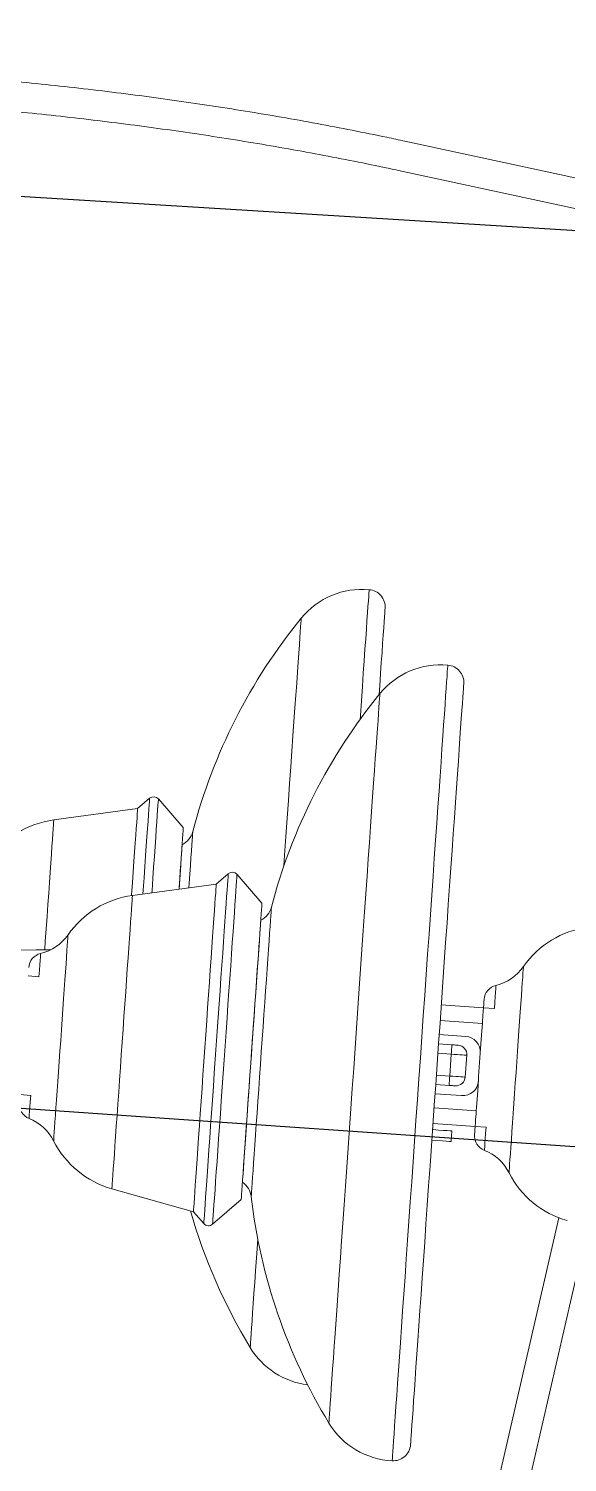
# Model space of a CAD drawing. Header units: millimetres. Extents: x 1587714 to 3094800, y -694377 to -413614.
# Drawn here: x 2257108.1 to 2257280.4, y -549877.1 to -549418.6 of the extents above; entities that cross this region are included whole.
import ezdxf

# ---------------------------------------------------------------- set-up
doc = ezdxf.new("R2010")
doc.units = ezdxf.units.MM

# ---------------------------------------------------------------- blocks, each defined once
blk = doc.blocks.new('poste RT1 vista lateral')
at = {"color": 7, "linetype": 'Continuous', "lineweight": 15}
for p, q in [((1019.5044, 9252.4362), (840.7318, 9290.9884)), ((838.708, 9281.6041), (1017.0414, 9243.1464)), ((755.2312, 9077.5359), (728.4181, 9073.9186)), ((759.0584, 9080.8623), (755.2312, 9077.5359)), ((769.8459, 9071.502), (761.8799, 9080.6649)), ((784.2155, 9056.7267), (780.3883, 9053.4003)), ((795.003, 9047.3654), (787.0371, 9056.5293)), ((780.3883, 9053.4003), (753.5752, 9049.783)), ((723.6772, 9023.8087), (720.1945, 9024.0519)), ((852.3521, 9014.8108), (865.8388, 9013.8676)), ((869.3215, 9013.6244), (865.8388, 9013.8676)), ((865.4901, 9008.8799), (865.325, 9006.5186)), ((851.6877, 9005.3093), (860.1866, 9004.7152)), ((851.4785, 9002.3167), (855.7377, 9002.0192)), ((855.5284, 8999.0256), (855.0401, 8992.0428)), ((860.5163, 8998.6775), (860.028, 8991.6947)), ((717.5403, 8986.0957), (721.023, 8985.8515)), ((850.3624, 8986.3551), (858.8612, 8985.7609)), ((854.8309, 8989.0501), (850.5716, 8989.3486)), ((863.5334, 8980.8991), (863.6985, 8983.2594)), ((863.1846, 8975.9114), (849.698, 8976.8536)), ((855.4853, 8971.082), (855.7228, 8974.4771)), ((863.1846, 8975.9114), (866.6673, 8975.6672)), ((747.0151, 8955.9691), (773.0639, 8948.6554)), ((779.2124, 8944.6309), (788.3761, 8952.5969)), ((773.0639, 8948.6554), (776.3908, 8944.8283)), ((889.9579, 8946.6832), (802.4848, 8566.7794)), ((812.336, 8566.7794), (899.1805, 8943.9538))]:
    blk.add_line(p, q, dxfattribs=at)
at = {"color": 8, "linetype": 'Continuous', "lineweight": 15}
for p, q in [((865.4901, 9008.8799), (852.0034, 9009.8231)), ((855.5284, 8999.0256), (851.2693, 8999.3241)), ((850.7809, 8992.3413), (855.0401, 8992.0428)), ((850.0468, 8981.8423), (863.5334, 8980.8991))]:
    blk.add_line(p, q, dxfattribs=at)
at = {"color": 3, "linetype": 'Continuous', "lineweight": 15, "flags": 128}
for points in [[(826.3744, 9106.0774), (826.4585, 9107.28), (826.7927, 9112.0598), (827.109, 9116.5841), (827.4067, 9120.8403), (827.6847, 9124.8162), (827.9424, 9128.5002), (828.1789, 9131.8839), (828.3938, 9134.9556), (828.5863, 9137.7089), (828.7559, 9140.135), (828.9022, 9142.2274), (829.0247, 9143.9793), (829.1232, 9145.3869), (829.1972, 9146.4465), (829.2468, 9147.1541), (829.2716, 9147.5089), (829.2747, 9147.5527)], [(832.4424, 9113.9872), (832.6436, 9116.8644), (832.9125, 9120.7097), (833.1607, 9124.2602), (833.3876, 9127.5046), (833.5924, 9130.4333), (833.7745, 9133.0378), (833.9335, 9135.3114), (834.0688, 9137.2464), (834.1801, 9138.8371), (834.2669, 9140.0788), (834.3291, 9140.9695), (834.3666, 9141.5045), (834.379, 9141.6829)], [(771.6134, 9052.2168), (771.7145, 9053.6625), (771.9227, 9056.6399), (772.1136, 9059.3693), (772.2855, 9061.8279), (772.4373, 9063.9985), (772.5677, 9065.8638), (772.6758, 9067.4088), (772.7607, 9068.6238), (772.8219, 9069.4983), (772.8587, 9070.0257), (772.871, 9070.2012)]]:
    blk.add_lwpolyline(points, dxfattribs=at)
at = {"color": 8, "linetype": 'Continuous', "lineweight": 15, "flags": 128}
for points in [[(802.0079, 9059.2072), (802.2531, 9062.7139), (802.6695, 9068.6686), (803.0759, 9074.4803), (803.4712, 9080.1337), (803.8541, 9085.6087), (804.2234, 9090.8902), (804.5781, 9095.9628), (804.917, 9100.8093), (805.2391, 9105.4165), (805.5435, 9109.7691), (805.8293, 9113.8546), (806.0954, 9117.6617), (806.3412, 9121.177), (806.5659, 9124.3908), (806.7689, 9127.2929), (806.9494, 9129.8745), (807.107, 9132.128), (807.2412, 9134.0468), (807.3515, 9135.6242), (807.4377, 9136.8563), (807.4994, 9137.7394), (807.5365, 9138.2697), (807.5489, 9138.447)], [(816.3952, 8881.0561), (816.4076, 8881.2335), (816.4448, 8881.7637), (816.5065, 8882.6468), (816.5926, 8883.8789), (816.703, 8885.4563), (816.8371, 8887.3751), (816.9947, 8889.6286), (817.1753, 8892.2102), (817.3782, 8895.1123), (817.6029, 8898.3262), (817.8487, 8901.8414), (818.1149, 8905.6475), (818.4006, 8909.734), (818.705, 8914.0866), (819.0271, 8918.6938), (819.3661, 8923.5404), (819.7208, 8928.6129), (820.0901, 8933.8944), (820.473, 8939.3694), (820.8682, 8945.0219), (821.2747, 8950.8345), (821.6911, 8956.7893), (822.1161, 8962.8689), (822.5486, 8969.0535), (822.9872, 8975.3249), (823.4305, 8981.6639), (823.8772, 8988.0526), (824.3259, 8994.4699), (824.7754, 9000.8976), (825.2241, 9007.3149), (825.6708, 9013.7026), (826.1141, 9020.0427), (826.5527, 9026.314), (826.9852, 9032.4986), (827.4103, 9038.5773), (827.8267, 9044.5321), (828.2331, 9050.3447), (828.6284, 9055.9971), (829.0113, 9061.4731), (829.3806, 9066.7546), (829.7352, 9071.8272), (830.0742, 9076.6737), (830.3963, 9081.28), (830.7007, 9085.6335), (830.9864, 9089.7191), (831.2526, 9093.5261), (831.4984, 9097.0414), (831.7232, 9100.2543), (831.9261, 9103.1573), (832.1066, 9105.7389), (832.2642, 9107.9924), (832.3984, 9109.9112), (832.5087, 9111.4886), (832.5948, 9112.7207), (832.6566, 9113.6038), (832.6937, 9114.1341), (832.7061, 9114.3115), (832.7061, 9114.3115)], [(756.9166, 9050.2341), (757.0117, 9051.594), (757.279, 9055.4163), (757.5328, 9059.047), (757.7716, 9062.4611), (757.9937, 9065.6378), (758.1979, 9068.557), (758.3827, 9071.2006), (758.5471, 9073.5514), (758.69, 9075.5942), (758.8104, 9077.3175), (758.9077, 9078.7089), (758.9813, 9079.7598), (759.0305, 9080.4646), (759.0553, 9080.8184), (759.0584, 9080.8623)], [(759.7789, 9050.6203), (759.8332, 9051.3966), (760.1005, 9055.2189), (760.3544, 9058.8496), (760.5931, 9062.2637), (760.8152, 9065.4404), (761.0194, 9068.3596), (761.2043, 9071.0032), (761.3686, 9073.354), (761.5115, 9075.3968), (761.632, 9077.1201), (761.7293, 9078.5115), (761.8028, 9079.5634), (761.8521, 9080.2672), (761.8768, 9080.621), (761.8799, 9080.6649)], [(725.511, 9032.3451), (725.7076, 9035.1574), (725.987, 9039.1524), (726.2599, 9043.0548), (726.5242, 9046.8352), (726.7781, 9050.4649), (727.0194, 9053.9162), (727.2464, 9057.1635), (727.4574, 9060.1799), (727.6507, 9062.9447), (727.8249, 9065.4356), (727.9787, 9067.6348), (728.1108, 9069.524), (728.2203, 9071.09), (728.3063, 9072.3202), (728.3683, 9073.2062), (728.4056, 9073.7402), (728.4181, 9073.9186)], [(776.3908, 8944.8283), (776.4032, 8945.0057), (776.4402, 8945.5349), (776.5017, 8946.4133), (776.5871, 8947.6359), (776.6961, 8949.1942), (776.8279, 8951.0787), (776.9817, 8953.2778), (777.1564, 8955.7765), (777.3511, 8958.5602), (777.5644, 8961.611), (777.795, 8964.9088), (778.0415, 8968.4336), (778.3023, 8972.1634), (778.5757, 8976.0735), (778.86, 8980.14), (779.1535, 8984.3371), (779.4543, 8988.6382), (779.7604, 8993.0155), (780.0699, 8997.4425), (780.3809, 9001.8904), (780.6915, 9006.3307), (780.9995, 9010.7367), (781.3032, 9015.0797), (781.6006, 9019.3312), (781.8897, 9023.4663), (782.1688, 9027.4584), (782.4362, 9031.2808), (782.69, 9034.9114), (782.9287, 9038.3255), (783.1509, 9041.5022), (783.355, 9044.4214), (783.5399, 9047.065), (783.7043, 9049.4158), (783.8471, 9051.4586), (783.9676, 9053.1819), (784.0649, 9054.5733), (784.1384, 9055.6242), (784.1877, 9056.329), (784.2124, 9056.6828), (784.2155, 9056.7267)], [(779.2124, 8944.6309), (779.2247, 8944.8082), (779.2617, 8945.3375), (779.3232, 8946.2168), (779.4087, 8947.4385), (779.5177, 8948.9968), (779.6494, 8950.8822), (779.8032, 8953.0804), (779.9779, 8955.58), (780.1726, 8958.3628), (780.3859, 8961.4136), (780.6165, 8964.7114), (780.863, 8968.2362), (781.1238, 8971.966), (781.3972, 8975.8761), (781.6816, 8979.9426), (781.9751, 8984.1397), (782.2758, 8988.4408), (782.5819, 8992.8181), (782.8915, 8997.2451), (783.2025, 9001.693), (783.513, 9006.1333), (783.8211, 9010.5393), (784.1248, 9014.8823), (784.4221, 9019.1338), (784.7112, 9023.2689), (784.9904, 9027.261), (785.2577, 9031.0833), (785.5115, 9034.714), (785.7503, 9038.1281), (785.9724, 9041.3048), (786.1766, 9044.224), (786.3614, 9046.8676), (786.5258, 9049.2184), (786.6687, 9051.2612), (786.7891, 9052.9845), (786.8864, 9054.3759), (786.96, 9055.4268), (787.0092, 9056.1316), (787.034, 9056.4854), (787.0371, 9056.5293)], [(747.0151, 8955.9691), (747.0276, 8956.1474), (747.065, 8956.6815), (747.1269, 8957.5675), (747.213, 8958.7977), (747.3224, 8960.3636), (747.4546, 8962.2538), (747.6083, 8964.452), (747.7825, 8966.943), (747.9758, 8969.7077), (748.1868, 8972.7252), (748.4138, 8975.9715), (748.6552, 8979.4228), (748.909, 8983.0525), (749.1734, 8986.8329), (749.4463, 8990.7353), (749.7256, 8994.7312), (750.0093, 8998.7881), (750.2952, 9002.8765), (750.5811, 9006.964), (750.8648, 9011.0219), (751.1441, 9015.0168), (751.417, 9018.9192), (751.6814, 9022.6996), (751.9352, 9026.3293), (752.1766, 9029.7806), (752.4036, 9033.0269), (752.6145, 9036.0444), (752.8079, 9038.8091), (752.9821, 9041.3001), (753.1358, 9043.4983), (753.2679, 9045.3885), (753.3774, 9046.9544), (753.4635, 9048.1846), (753.5254, 9049.0706), (753.5628, 9049.6047), (753.5752, 9049.783), (753.5752, 9049.783)], [(728.3695, 8971.2813), (728.3818, 8971.4558), (728.4183, 8971.9784), (728.4787, 8972.8425), (728.5625, 8974.0393), (728.6686, 8975.5576), (728.796, 8977.3791), (728.9433, 8979.4858), (729.1089, 8981.8547), (729.2911, 8984.4611), (729.4881, 8987.2773), (729.6976, 8990.2728), (729.9174, 8993.417), (730.1453, 8996.6757), (730.3788, 9000.0155), (730.6155, 9003.3991), (730.8527, 9006.7923), (731.0881, 9010.1588), (731.3191, 9013.4623), (731.5433, 9016.6676), (731.7583, 9019.7423), (731.9617, 9022.6519), (732.1516, 9025.367), (732.3258, 9027.858), (732.4824, 9030.0982), (732.62, 9032.0647), (732.7369, 9033.7365), (732.8319, 9035.0964), (732.9041, 9036.1283), (732.9527, 9036.8226), (732.9771, 9037.1716), (732.9801, 9037.2155)], [(724.1951, 9031.215), (724.1919, 9031.1692), (724.1662, 9030.802), (724.1152, 9030.0725), (724.0396, 9028.991), (723.9404, 9027.5729), (723.819, 9025.8372), (723.6772, 9023.8087)], [(874.0139, 8961.096), (874.0261, 8961.2715), (874.0627, 8961.7932), (874.1231, 8962.6582), (874.2068, 8963.855), (874.3129, 8965.3733), (874.4403, 8967.1948), (874.5876, 8969.3005), (874.7532, 8971.6704), (874.9355, 8974.2758), (875.1324, 8977.092), (875.342, 8980.0885), (875.5618, 8983.2327), (875.7897, 8986.4914), (876.0232, 8989.8303), (876.2598, 8993.2148), (876.4971, 8996.608), (876.7325, 8999.9745), (876.9635, 9003.2771), (877.1876, 9006.4833), (877.4026, 9009.557), (877.6061, 9012.4676), (877.7959, 9015.1818), (877.9701, 9017.6728), (878.1268, 9019.9139), (878.2643, 9021.8804), (878.3813, 9023.5522), (878.4763, 9024.9112), (878.5485, 9025.944), (878.597, 9026.6383), (878.6214, 9026.9873), (878.6244, 9027.0312)], [(869.8394, 9021.0307), (869.8362, 9020.9849), (869.8105, 9020.6177), (869.7596, 9019.8882), (869.6839, 9018.8067), (869.5847, 9017.3876), (869.4634, 9015.6529), (869.3215, 9013.6244)], [(721.023, 8985.8515), (720.8812, 8983.8231), (720.7598, 8982.0883), (720.6606, 8980.6693), (720.585, 8979.5878), (720.534, 8978.8592), (720.5083, 8978.4911), (720.5051, 8978.4453)], [(866.6673, 8975.6672), (866.5255, 8973.6388), (866.4042, 8971.9031), (866.305, 8970.485), (866.2294, 8969.4035), (866.1783, 8968.6739), (866.1527, 8968.3068), (866.1494, 8968.261)], [(791.2381, 8905.1917), (791.2505, 8905.369), (791.2876, 8905.8993), (791.3493, 8906.7824), (791.4355, 8908.0145), (791.5458, 8909.5919), (791.68, 8911.5107), (791.8376, 8913.7642), (792.0181, 8916.3458), (792.221, 8919.2479), (792.4457, 8922.4617), (792.6916, 8925.977), (792.9577, 8929.7841), (793.2435, 8933.8696), (793.5479, 8938.2222), (793.6649, 8939.8968)]]:
    blk.add_lwpolyline(points, dxfattribs=at)
at = {"color": 5, "linetype": 'Continuous', "lineweight": 15, "flags": 128}
for points in [[(836.6423, 8869.015), (836.6547, 8869.1924), (836.6918, 8869.7236), (836.7536, 8870.6076), (836.8399, 8871.8417), (836.9504, 8873.4219), (837.0849, 8875.3445), (837.2429, 8877.6047), (837.424, 8880.1949), (837.6278, 8883.1084), (837.8536, 8886.3375), (838.1008, 8889.8728), (838.3687, 8893.7047), (838.6566, 8897.8217), (838.9637, 8902.2133), (839.2891, 8906.8673), (839.6319, 8911.7692), (839.9912, 8916.9075), (840.366, 8922.2662), (840.7551, 8927.8319), (841.1576, 8933.5873), (841.5723, 8939.5182), (841.998, 8945.6065), (842.4336, 8951.8359), (842.8779, 8958.1883), (843.3296, 8964.6475), (843.7874, 8971.1945), (844.25, 8977.8111), (844.7163, 8984.4792), (845.1849, 8991.1807), (845.6544, 8997.8955), (846.1236, 9004.6055), (846.5912, 9011.2917), (847.0559, 9017.9369), (847.5163, 9024.5211), (847.9712, 9031.0261), (848.4193, 9037.4348), (848.8594, 9043.7281), (849.2902, 9049.8888), (849.7106, 9055.9008), (850.1193, 9061.7459), (850.5153, 9067.4078), (850.8973, 9072.8724), (851.2645, 9078.1224), (851.6156, 9083.1444), (851.9499, 9087.9242), (852.2663, 9092.4485), (852.5638, 9096.7038), (852.8419, 9100.6796), (853.0995, 9104.3646), (853.3361, 9107.7483), (853.5509, 9110.8201), (853.7434, 9113.5733), (853.9131, 9115.9995), (854.0593, 9118.0909), (854.1819, 9119.8437), (854.2804, 9121.2513), (854.3544, 9122.3109), (854.4039, 9123.0185), (854.4287, 9123.3733), (854.4318, 9123.4171)], [(842.514, 8874.1181), (842.5264, 8874.2964), (842.5639, 8874.8314), (842.6261, 8875.7212), (842.7129, 8876.9639), (842.8242, 8878.5546), (842.9595, 8880.4896), (843.1184, 8882.7622), (843.3006, 8885.3676), (843.5054, 8888.2964), (843.7322, 8891.5408), (843.9805, 8895.0903), (844.2494, 8898.9365), (844.5382, 8903.0659), (844.8461, 8907.4681), (845.172, 8912.1296), (845.5151, 8917.0363), (845.8744, 8922.1737), (846.2488, 8927.5277), (846.6371, 8933.0819), (847.0384, 8938.8201), (847.4513, 8944.7262), (847.8748, 8950.7811), (848.3074, 8956.9685), (848.7481, 8963.2704), (849.1954, 8969.6677), (849.6481, 8976.1412), (850.1049, 8982.6729), (850.5643, 8989.2428), (851.0251, 8995.8327), (851.4859, 9002.4216), (851.9453, 9008.9924), (852.402, 9015.5232), (852.8547, 9021.9977), (853.302, 9028.394), (853.7427, 9034.6959), (854.1753, 9040.8833), (854.5988, 9046.9391), (855.0118, 9052.8443), (855.413, 9058.5825), (855.8014, 9064.1367), (856.1758, 9069.4907), (856.535, 9074.6291), (856.8782, 9079.5357), (857.2041, 9084.1963), (857.5119, 9088.5985), (857.8007, 9092.7289), (858.0696, 9096.5741), (858.3179, 9100.1246), (858.5447, 9103.369), (858.7496, 9106.2977), (858.9317, 9108.9022), (859.0906, 9111.1758), (859.2259, 9113.1108), (859.3372, 9114.7015), (859.4241, 9115.9432), (859.4863, 9116.833), (859.5237, 9117.368), (859.5362, 9117.5473)], [(791.5528, 8953.4638), (791.5651, 8953.6402), (791.602, 8954.1667), (791.6632, 8955.0412), (791.7481, 8956.2562), (791.8562, 8957.8021), (791.9866, 8959.6665), (792.1383, 8961.8371), (792.3103, 8964.2956), (792.5011, 8967.025), (792.7094, 8970.0034), (792.9335, 8973.2077), (793.1717, 8976.6142), (793.4222, 8980.1972), (793.6832, 8983.9289), (793.9525, 8987.7808), (794.2283, 8991.7243), (794.5083, 8995.7297), (794.7905, 8999.7647), (795.0727, 9003.7997), (795.3527, 9007.8051), (795.6285, 9011.7486), (795.8978, 9015.6004), (796.1588, 9019.3322), (796.4094, 9022.9151), (796.6476, 9026.3216), (796.8717, 9029.526), (797.0799, 9032.5043), (797.2707, 9035.2337), (797.4427, 9037.6923), (797.5944, 9039.8629), (797.7249, 9041.7273), (797.8329, 9043.2732), (797.9179, 9044.4882), (797.979, 9045.3627), (798.0159, 9045.8891), (798.0282, 9046.0656)]]:
    blk.add_lwpolyline(points, dxfattribs=at)
at = {"color": 7, "linetype": 'Continuous', "lineweight": 15, "flags": 128}
for points in [[(753.2877, 9049.7429), (753.312, 9050.0901), (753.572, 9053.8085), (753.8183, 9057.3313), (754.0493, 9060.6339), (754.2633, 9063.6952), (754.4589, 9066.4923), (754.6348, 9069.0081), (754.7898, 9071.2235), (754.9227, 9073.1242), (755.0327, 9074.6977), (755.1191, 9075.9327), (755.1812, 9076.8216), (755.2187, 9077.3566), (755.2312, 9077.5359)], [(768.4676, 9051.7924), (768.5824, 9053.4327), (768.7985, 9056.5245), (768.9979, 9059.376), (769.1791, 9061.9671), (769.3407, 9064.2769), (769.4815, 9066.2901), (769.6004, 9067.9915), (769.6966, 9069.3676), (769.7694, 9070.4091), (769.8183, 9071.1071), (769.8428, 9071.4581), (769.8459, 9071.502)], [(768.4691, 9051.7924), (768.5078, 9052.3465), (768.6992, 9055.0835), (768.8721, 9057.5564), (769.0251, 9059.7432), (769.1568, 9061.6267), (769.2661, 9063.1897), (769.3521, 9064.42), (769.4141, 9065.3059), (769.4514, 9065.841), (769.464, 9066.0193)], [(773.0639, 8948.6554), (773.0764, 8948.8347), (773.1139, 8949.3697), (773.176, 8950.2585), (773.2623, 8951.4935), (773.3724, 8953.0671), (773.5053, 8954.9677), (773.6602, 8957.1841), (773.8361, 8959.6989), (774.0317, 8962.496), (774.2458, 8965.5573), (774.4767, 8968.8599), (774.7231, 8972.3828), (774.9831, 8976.1012), (775.255, 8979.9902), (775.537, 8984.0224), (775.8271, 8988.1709), (776.1233, 8992.408), (776.4237, 8996.7034), (776.7261, 9001.0283), (777.0285, 9005.3523), (777.3289, 9009.6476), (777.6251, 9013.8848), (777.9152, 9018.0333), (778.1972, 9022.0654), (778.4691, 9025.9545), (778.7291, 9029.6729), (778.9755, 9033.1957), (779.2065, 9036.4983), (779.4205, 9039.5596), (779.6161, 9042.3567), (779.792, 9044.8725), (779.9469, 9047.0879), (780.0799, 9048.9886), (780.1899, 9050.5621), (780.2763, 9051.7972), (780.3384, 9052.686), (780.3758, 9053.221), (780.3883, 9053.4003)], [(788.3761, 8952.5969), (788.3884, 8952.7724), (788.4251, 8953.2979), (788.486, 8954.1686), (788.5706, 8955.3778), (788.6783, 8956.918), (788.8082, 8958.7767), (788.9596, 8960.9406), (789.1311, 8963.3934), (789.3215, 8966.1171), (789.5295, 8969.0917), (789.7535, 8972.295), (789.9919, 8975.7035), (790.2428, 8979.2912), (790.5044, 8983.0325), (790.7747, 8986.8987), (791.0519, 8990.8621), (791.3338, 8994.8933), (791.6183, 8998.9617), (791.9033, 9003.0386), (792.1867, 9007.0918), (792.4665, 9011.0924), (792.7406, 9015.0111), (793.0068, 9018.8191), (793.2633, 9022.4869), (793.5081, 9025.9879), (793.7395, 9029.2971), (793.9557, 9032.3889), (794.1551, 9035.2404), (794.3363, 9037.8315), (794.4979, 9040.1413), (794.6386, 9042.1546), (794.7576, 9043.8559), (794.8538, 9045.2321), (794.9266, 9046.2735), (794.9754, 9046.9716), (795, 9047.3216), (795.003, 9047.3654)], [(788.7609, 8958.0786), (788.7734, 8958.2579), (788.8108, 8958.792), (788.8728, 8959.6789), (788.9588, 8960.9082), (789.0681, 8962.4722), (789.1998, 8964.3557), (789.3528, 8966.5425), (789.5256, 8969.0154), (789.717, 8971.7515), (789.9252, 8974.7298), (790.1485, 8977.9227), (790.385, 8981.3035), (790.6326, 8984.8444), (790.8892, 8988.5142), (791.1526, 8992.2822), (791.4206, 8996.115), (791.691, 8999.9812), (791.9614, 9003.8474), (792.2294, 9007.6811), (792.4929, 9011.4481), (792.7495, 9015.1179), (792.9971, 9018.6589), (793.2335, 9022.0406), (793.4568, 9025.2335), (793.665, 9028.2109), (793.8564, 9030.9479), (794.0293, 9033.4198), (794.1822, 9035.6076), (794.3139, 9037.4911), (794.4232, 9039.0542), (794.5092, 9040.2844), (794.5712, 9041.1704), (794.6086, 9041.7054), (794.6211, 9041.8837), (794.6211, 9041.8837)], [(727.3199, 9032.3479), (722.7745, 9032.3412), (715.637, 9032.3327), (708.8137, 9032.3231), (707.0202, 9032.3212)], [(865.8388, 9013.8676), (865.8322, 9013.7713), (865.8123, 9013.4881), (865.7801, 9013.0274), (865.7367, 9012.4066), (865.6839, 9011.6513), (865.6235, 9010.7882), (865.5581, 9009.8526), (865.4901, 9008.8799)], [(865.8388, 9013.8676), (865.919, 9015.0139), (865.9772, 9015.8455), (866.0124, 9016.35), (866.0242, 9016.5188)], [(863.6985, 8983.2594), (863.8918, 8986.0241), (864.0937, 8988.9109), (864.3013, 8991.8797), (864.5117, 8994.8895), (864.7222, 8997.8993), (864.9298, 9000.8681), (865.1316, 9003.7539), (865.325, 9006.5186)], [(855.7377, 9002.0192), (855.7337, 9001.961), (855.7218, 9001.7912), (855.7024, 9001.5147), (855.6764, 9001.1418), (855.6447, 9000.6888), (855.6085, 9000.1709), (855.5693, 8999.6102), (855.5284, 8999.0256)], [(855.7377, 9002.0192), (856.1269, 9001.9915), (856.5012, 9001.9658), (856.8462, 9001.941), (857.1485, 9001.92), (857.3966, 9001.9028), (857.581, 9001.8895), (857.6945, 9001.8818), (857.7328, 9001.879)], [(860.5163, 8998.6775), (860.4204, 8998.6842), (860.1366, 8998.7042), (859.6757, 8998.7357), (859.0553, 8998.7795), (858.2995, 8998.832), (857.4372, 8998.893), (856.5015, 8998.9579), (855.5284, 8999.0256)], [(855.0401, 8992.0428), (854.9993, 8991.4591), (854.96, 8990.8974), (854.9239, 8990.3805), (854.8921, 8989.9266), (854.8662, 8989.5546), (854.8468, 8989.2781), (854.8349, 8989.1083), (854.8309, 8989.0501)], [(855.0401, 8992.0428), (856.0132, 8991.9751), (856.9489, 8991.9093), (857.8112, 8991.8492), (858.5671, 8991.7967), (859.1874, 8991.7529), (859.6483, 8991.7204), (859.9321, 8991.7014), (860.028, 8991.6947)], [(856.826, 8988.9109), (856.7876, 8988.9138), (856.6741, 8988.9214), (856.4897, 8988.9348), (856.2417, 8988.9519), (855.9393, 8988.9729), (855.5943, 8988.9967), (855.2201, 8989.0234), (854.8309, 8989.0501)], [(863.5334, 8980.8991), (863.4654, 8979.9254), (863.4, 8978.9898), (863.3397, 8978.1277), (863.2868, 8977.3715), (863.2434, 8976.7516), (863.2112, 8976.2909), (863.1914, 8976.0067), (863.1846, 8975.9114)], [(855.7228, 8974.4771), (855.5666, 8974.4885), (855.0522, 8974.5238), (854.1886, 8974.5848), (852.9925, 8974.6678), (851.4875, 8974.7736), (849.7025, 8974.8986), (849.5619, 8974.9081)], [(862.9993, 8973.2602), (863.0111, 8973.429), (863.0464, 8973.9335), (863.1045, 8974.7651), (863.1846, 8975.9114)], [(855.4853, 8971.082), (855.3292, 8971.0925), (854.8148, 8971.1287), (853.9512, 8971.1897), (852.7551, 8971.2727), (851.2501, 8971.3786), (849.4651, 8971.5025), (849.3245, 8971.513)]]:
    blk.add_lwpolyline(points, dxfattribs=at)
at = {"color": 3, "linetype": 'Continuous', "lineweight": 15}
for centre, radius, start, end in [((826.9565, 9122.6131), 25.0474, 84.689602, 140.790029), ((828.8924, 9142.0663), 5.5, 356, 86.015078), ((947.0129, 9024.65), 180, 140.786917, 165.342779), ((766.5823, 9071.8463), 6.5003, 296.315524, 345.342779), ((945.1824, 8998.4716), 180, 195.980572, 211.213083), ((812.6605, 8918.1706), 25.0474, 211.209971, 262.998882)]:
    blk.add_arc(centre, radius, start, end, dxfattribs=at)
at = {"color": 5, "linetype": 'Continuous', "lineweight": 15}
for centre, radius, start, end in [((852.1136, 9098.4774), 25.0474, 84.689602, 140.790029), ((854.0496, 9117.9305), 5.5, 356, 86.015078), ((972.1701, 9000.5143), 180, 140.786917, 165.342779), ((791.7395, 9047.7105), 6.5003, 296.315524, 345.342779), ((785.0964, 8952.7101), 6.5003, 6.657221, 55.684476), ((970.3395, 8974.3359), 180, 186.657221, 211.213083), ((837.8176, 8894.0348), 25.0474, 211.209971, 267.310398), ((837.0274, 8874.5016), 5.5, 265.984922, 356)]:
    blk.add_arc(centre, radius, start, end, dxfattribs=at)
at = {"color": 7, "linetype": 'Continuous', "lineweight": 15}
for centre, radius, start, end in [((760.3705, 9079.3532), 2, 41, 131), ((732.4286, 9044.1881), 30, 97.682419, 145.10347), ((785.5276, 9055.2175), 2, 41, 131), ((757.5857, 9020.0524), 30, 97.682419, 145.10347), ((720.6773, 9045.7967), 15, 283.563275, 325.10347), ((903.2301, 9009.8679), 30, 97.682419, 145.10347), ((725.3677, 9026.3545), 5, 103.563275, 176), ((866.3217, 9035.6122), 15, 283.563275, 325.10347), ((871.0121, 9016.17), 5, 103.563275, 176), ((859.8378, 8999.7271), 5, 356, 86), ((857.5236, 8998.8865), 3, 356, 86), ((857.0353, 8991.9036), 3, 266, 356), ((859.21, 8990.749), 5, 266, 356), ((722.3427, 8983.0955), 5, 176, 248.436725), ((714.9922, 8964.4952), 15, 26.89653, 68.436725), ((867.9871, 8972.911), 5, 176, 248.436725), ((755.1243, 8984.8524), 30, 206.89653, 254.317581), ((860.6365, 8954.3108), 15, 26.89653, 68.436725), ((900.7686, 8974.6679), 30, 206.89653, 254.317581), ((777.9002, 8946.1407), 2, 221, 311)]:
    blk.add_arc(centre, radius, start, end, dxfattribs=at)
for points, knots in [([(840.7317, 9290.9882), (838.8083, 9291.3992), (833.2287, 9292.5915), (823.875, 9294.4859), (812.6281, 9296.6344), (801.2408, 9298.6767), (789.7222, 9300.6096), (778.0792, 9302.4346), (766.319, 9304.1481), (754.449, 9305.7518), (742.4765, 9307.2422), (730.4089, 9308.6205), (718.2539, 9309.8855), (706.0187, 9311.0346), (693.7111, 9312.0682), (681.339, 9312.9873), (668.9096, 9313.7879), (656.4311, 9314.473), (643.911, 9315.0403), (631.3572, 9315.4907), (618.7774, 9315.8227), (606.1796, 9316.0355), (596.4905, 9316.1111), (591.0036, 9316.1163), (589.7199, 9316.1175)], [0, 0, 0, 0, 0.02527099, 0.07330786, 0.12133987, 0.16936741, 0.21738912, 0.26540726, 0.31342027, 0.36143039, 0.40943657, 0.45743966, 0.5054403, 0.55343781, 0.60143316, 0.64942664, 0.69741796, 0.74540813, 0.79339686, 0.84138462, 0.88937134, 0.93735763, 0.9853434, 1, 1, 1, 1]), ([(589.7199, 9306.5169), (591.9166, 9306.5136), (598.2883, 9306.5041), (608.8328, 9306.3994), (621.343, 9306.1618), (633.833, 9305.8059), (646.2948, 9305.3327), (658.7203, 9304.7434), (671.1017, 9304.0377), (683.431, 9303.2154), (695.7002, 9302.2778), (707.9016, 9301.226), (720.0272, 9300.0594), (732.0693, 9298.7794), (744.0202, 9297.387), (755.8721, 9295.8825), (767.6177, 9294.2695), (779.249, 9292.5444), (790.759, 9290.7124), (802.1399, 9288.7733), (813.3849, 9286.7288), (824.4849, 9284.5781), (832.8985, 9282.8499), (837.6098, 9281.8396), (838.708, 9281.6041)], [0, 0, 0, 0, 0.025267062, 0.073290167, 0.12131375, 0.16933696, 0.217359425, 0.265381043, 0.313401308, 0.361420331, 0.409437931, 0.45745331, 0.505466659, 0.553477629, 0.601486022, 0.649491229, 0.697492942, 0.74549149, 0.793486048, 0.841476349, 0.889461614, 0.937442487, 0.985417896, 1, 1, 1, 1])]:
    blk.add_open_spline(points, degree=3, knots=knots, dxfattribs=at)

msp = doc.modelspace()

# ---------------------------------------------------------------- linework, layer by layer
at = {"color": 4}
msp.add_arc((2278010.9399, -211499.4674), 338618.7241, 266.338764835, 274.609482827, dxfattribs=at)
at = {"color": 5}
msp.add_arc((2284890.0934, -149696.4433), 401031.0256, 265.924669969, 272.90632703, dxfattribs=at)

# ---------------------------------------------------------------- block references
msp.add_blockref('poste RT1 vista lateral', (2256387.7201, -558745.6049))

doc.saveas('drawing.dxf')
